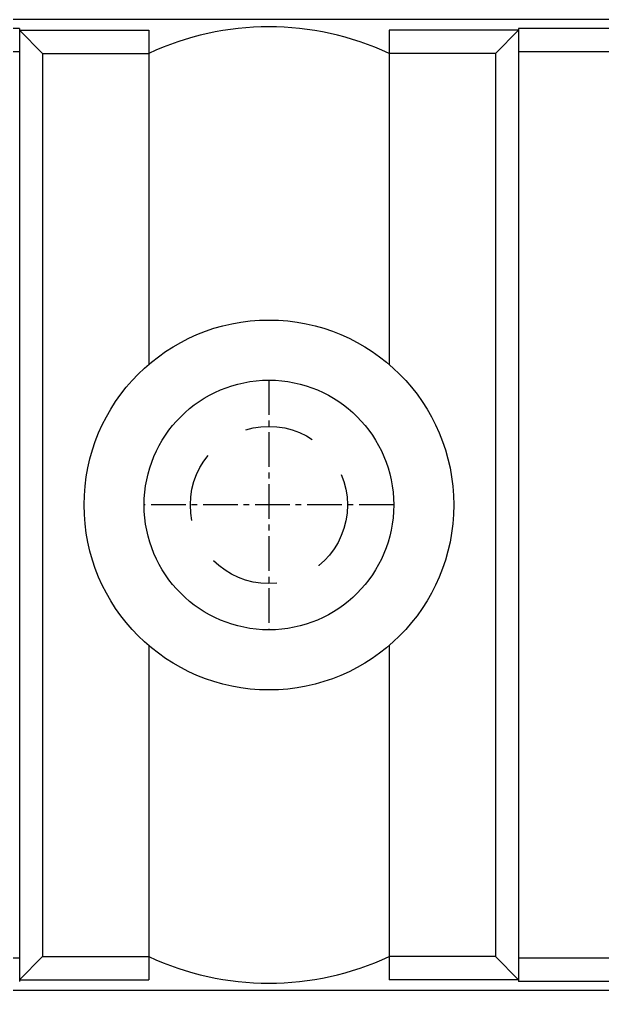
# Model space of a CAD drawing. Header units: millimetres. Extents: x 60229 to 91621, y 21923 to 36546.
# Drawn here: x 82340.83 to 82353.45, y 29851.73 to 29872.73 of the extents above; entities that cross this region are included whole.
import ezdxf

# ---------------------------------------------------------------- set-up
doc = ezdxf.new("R2010")
doc.units = ezdxf.units.MM
doc.linetypes.add('CENTER2', pattern=[1.125, 0.75, -0.125, 0.125, -0.125])
doc.linetypes.add('HIDDEN', pattern=[2.5, 1.5, -1])
doc.layers.add('CEN', color=1, linetype='CENTER2')
doc.layers.add('H', color=2, linetype='HIDDEN')

# ---------------------------------------------------------------- blocks, each defined once
blk = doc.blocks.new('104 BUS')
at = {"color": 2}
for p, q in [((58, 10.5), (-58, 10.5)), ((-35.4, 10.301), (-54.6, 10.301)), ((-35.4, 10.301), (-35.4, -10.301)), ((-5.4, 10.301), (-24.6, 10.301)), ((-24.6, 10.301), (-24.6, -10.301)), ((-35.4, 10.269), (-32.6, 10.269)), ((-35.4, 10.269), (-34.9, 9.764)), ((-32.6, 10.269), (-32.6, 3.04)), ((-27.4, 10.269), (-27.4, 3.04)), ((-24.6, 10.269), (-27.4, 10.269)), ((-24.6, 10.269), (-25.1, 9.764)), ((-35.4, 9.797), (-54.6, 9.797)), ((-34.9, 9.764), (-34.9, -9.764)), ((-34.9, 9.764), (-32.6, 9.764)), ((-25.1, 9.764), (-27.4, 9.764)), ((-25.1, 9.764), (-25.1, -9.764)), ((-5.4, 9.797), (-24.6, 9.797)), ((-32.6, -3.04), (-32.6, -10.269)), ((-27.4, -3.04), (-27.4, -10.269)), ((-35.4, -9.797), (-54.6, -9.797)), ((-34.9, -9.764), (-35.4, -10.269)), ((-34.9, -9.764), (-32.6, -9.764)), ((-25.1, -9.764), (-27.4, -9.764)), ((-25.1, -9.764), (-24.6, -10.269)), ((-5.4, -9.797), (-24.6, -9.797)), ((-35.4, -10.269), (-32.6, -10.269)), ((-24.6, -10.269), (-27.4, -10.269)), ((58, -10.5), (-58, -10.5)), ((-5.4, -10.301), (-24.6, -10.301))]:
    blk.add_line(p, q, dxfattribs=at)
for radius in [4, 2.7]:
    blk.add_circle((-30, 0), radius, dxfattribs=at)
for centre, start, end in [((-30, 4.184), 65.0203, 114.9797), ((-30, -4.184), 245.0203, 294.9797)]:
    blk.add_arc(centre, 6.157, start, end, dxfattribs=at)
at = {"layer": 'CEN'}
for p, q in [((-30, 2.7), (-30, -2.7)), ((-27.3, 0), (-32.7, 0))]:
    blk.add_line(p, q, dxfattribs=at)
at = {"layer": 'H'}
blk.add_circle((-30, 0), 1.7, dxfattribs=at)

msp = doc.modelspace()

# ---------------------------------------------------------------- block references
at = {"linetype": 'Continuous'}
msp.add_blockref('104 BUS', (82376.229, 29862.233), dxfattribs=at)

doc.saveas('drawing.dxf')
